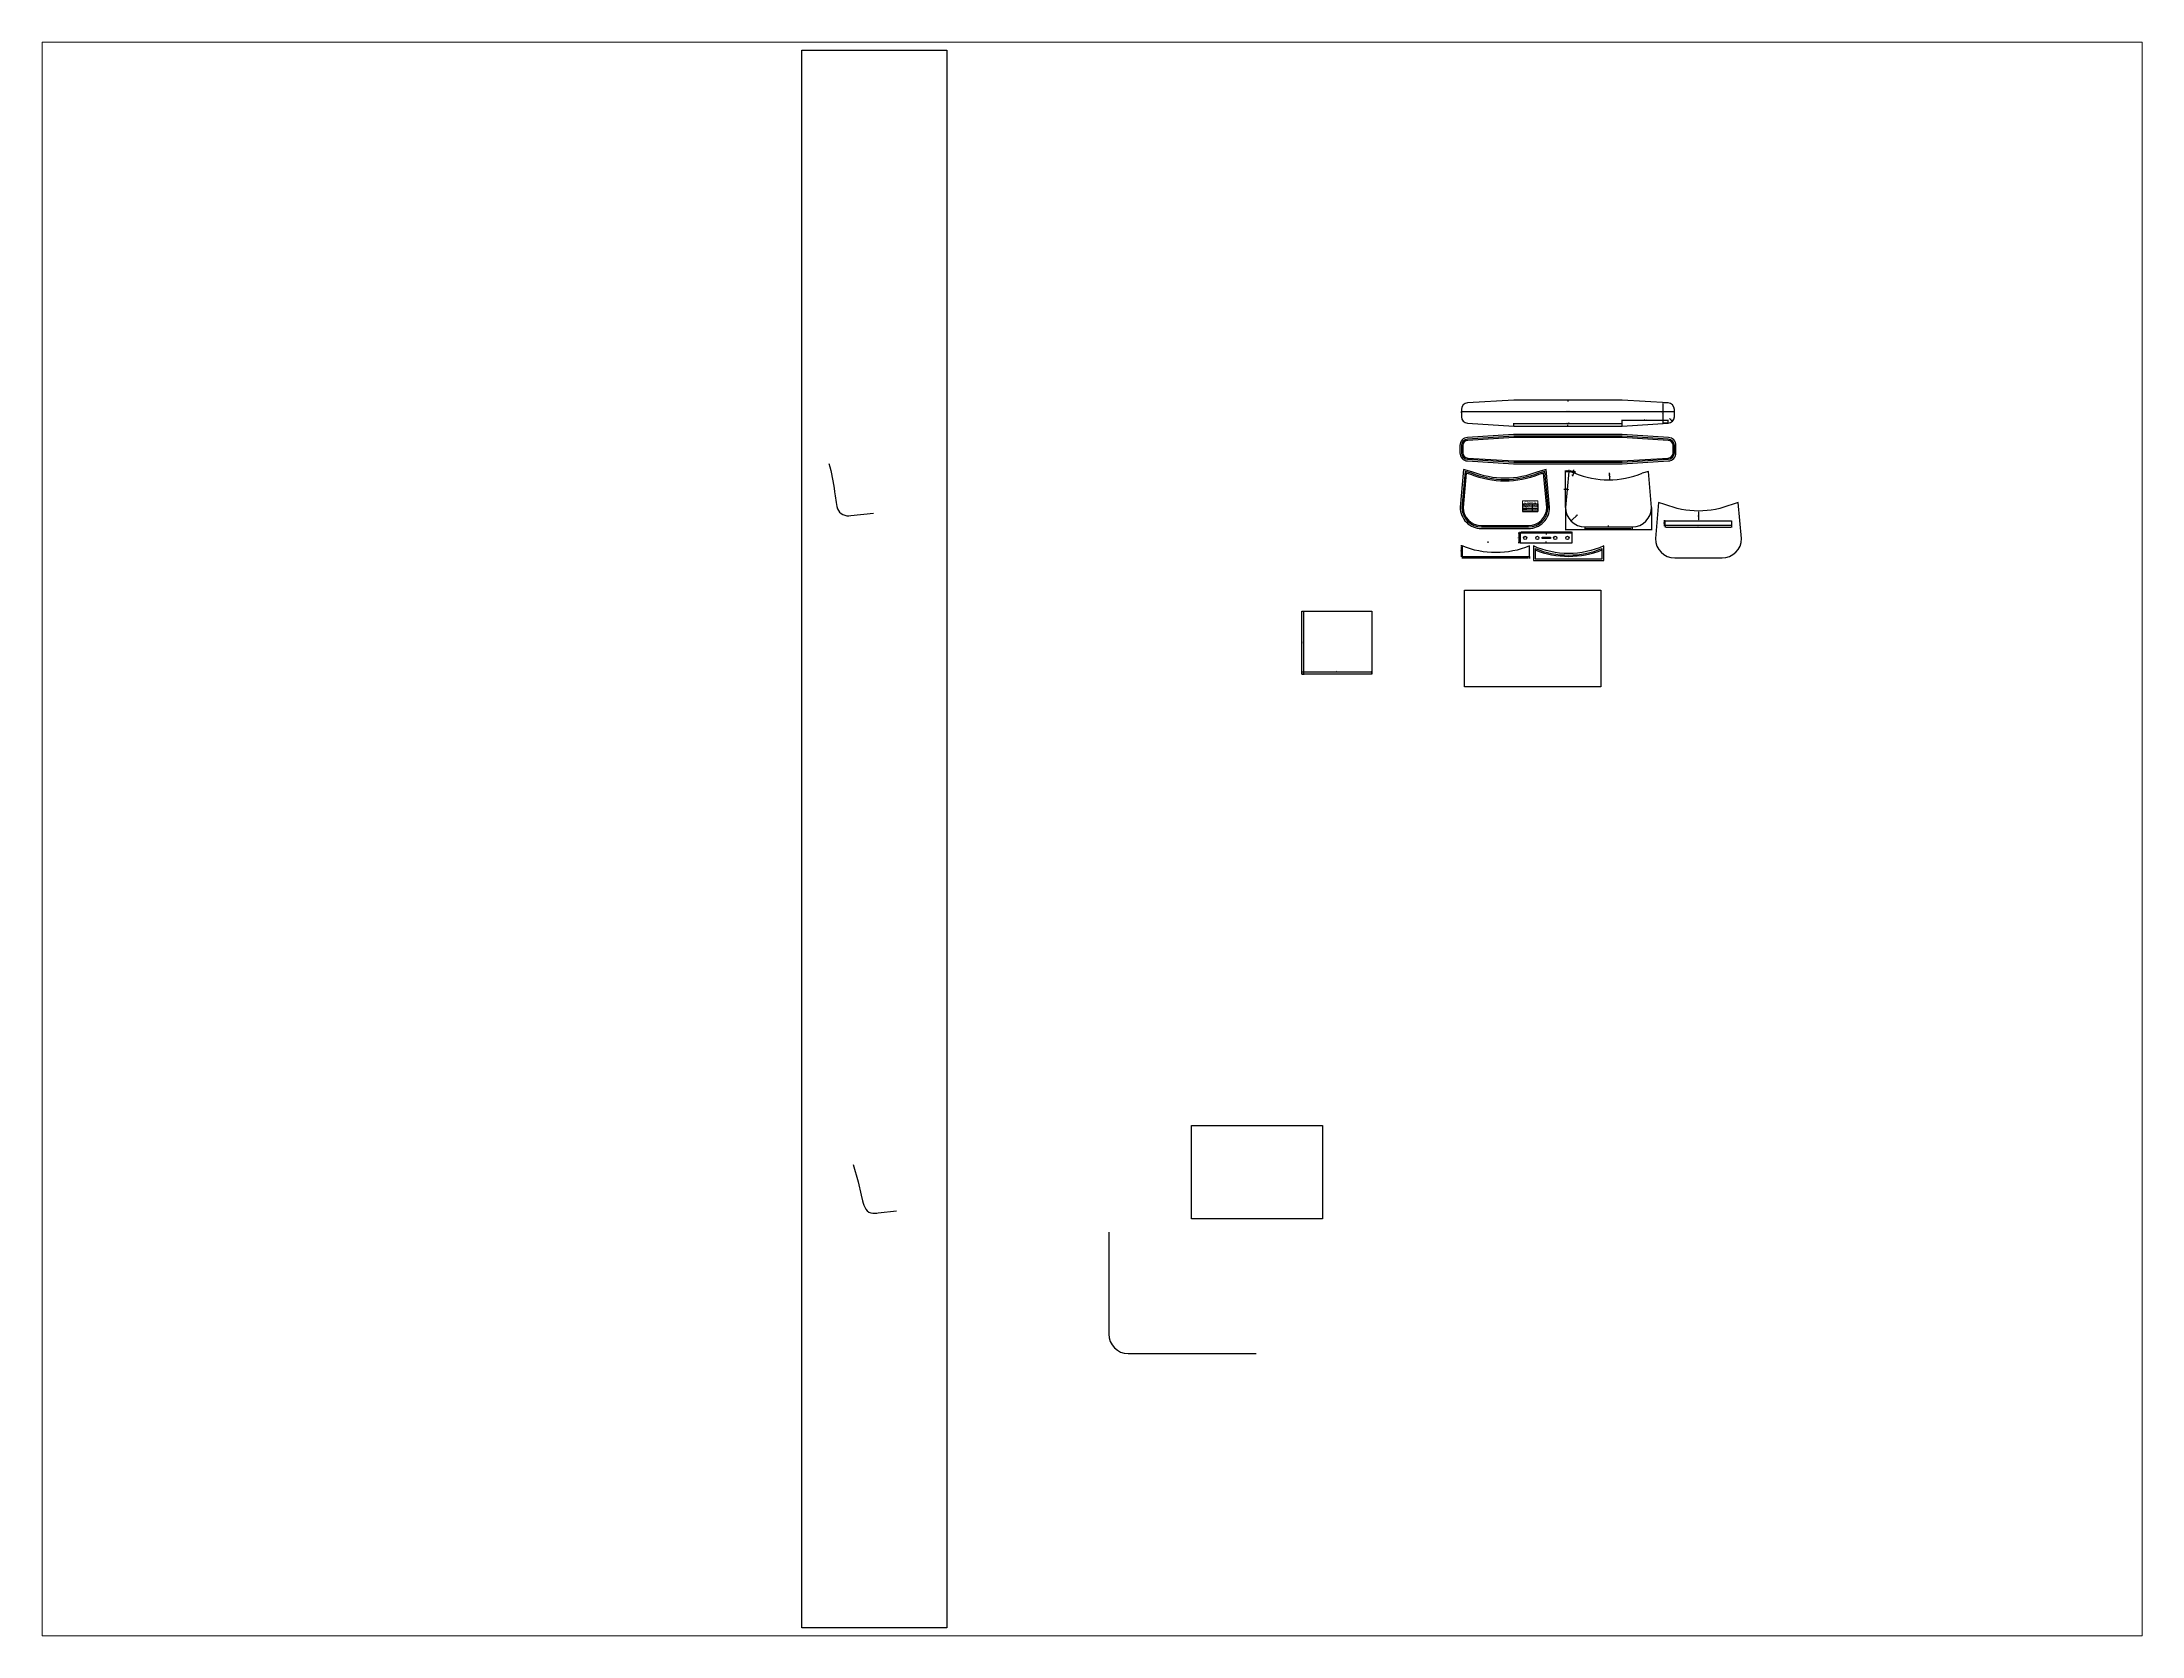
# Paper-space layout 'Лист2' of a CAD drawing. Header units: millimetres. Extents: x 26 to 231, y 20 to 176.
# The model-space entities are those that its viewports show. They can reach past a viewport. Long polylines and large blocks are cut down to what shows.
import ezdxf

# ---------------------------------------------------------------- set-up
doc = ezdxf.new("R2010")
doc.units = ezdxf.units.MM
doc.layers.add('Размеры', color=7, linetype='Continuous', true_color=0x8e443d)
doc.styles.get("Standard").update_dxf_attribs({"font": 'arial.ttf'})
doc.styles.add('спецификация', font='isocteur.ttf')
doc.dimstyles.new('ISO-25', dxfattribs={"dimtxt": 2.5, "dimasz": 2.5, "dimexe": 1.25, "dimexo": 0.625, "dimtad": 1, "dimtxsty": 'Standard', "dimcen": 2.5, "dimadec": 0, "dimazin": 0, "dimtfac": 1, "dimtmove": 0, "dimatfit": 3, "dimfxl": 1, "dimarcsym": 0})
picture_1 = doc.add_image_def('image1.jpg', size_in_pixel=(1000, 10864))

# ---------------------------------------------------------------- blocks, each defined once
blk = doc.blocks.new('*T2')
at = {"color": 254, "linetype": 'ByBlock', "lineweight": -2, "transparency": 16777216}
for p, q in [((0, -10), (47.1, -10)), ((0, -10), (0, -16)), ((29.6, -10), (29.6, -16)), ((47.1, -10), (47.1, -16))]:
    blk.add_line(p, q, dxfattribs=at)
at = {"color": 254, "linetype": 'ByBlock', "lineweight": -2, "true_color": 0xced3dc, "transparency": 16777216}
for p, q in [((0, -16), (47.1, -16)), ((0, -16), (0, -32.7)), ((0, -23.3), (47.1, -23.3)), ((0, -28), (47.1, -28)), ((0, -32.7), (47.1, -32.7)), ((29.6, -16), (29.6, -32.7)), ((47.1, -16), (47.1, -32.7))]:
    blk.add_line(p, q, dxfattribs=at)
at = {"layer": 'Defpoints', "color": 8, "linetype": 'ByBlock', "lineweight": 0, "transparency": 16777216}
for p, q in [((0, 0), (47.1, 0)), ((0, 0), (0, -10)), ((47.1, 0), (47.1, -10))]:
    blk.add_line(p, q, dxfattribs=at)
at = {"color": 145, "transparency": 16777216, "char_height": 2, "style": 'спецификация'}
for s, insert, width, attachment_point in [('Задняя стенка ', (14.8, -24.3), 27.552, 2), ('Усилитель', (14.8, -29), 27.552, 2), ('Передняя стенка', (14.8, -17), 27.552, 2), ('1.1', (46.1, -17), 15.54, 3), ('2.1', (46.1, -25.7), 15.54, 6), ('3.1', (46.1, -29), 15.54, 3)]:
    blk.add_mtext(s, dxfattribs=dict(at, insert=insert, width=width, attachment_point=attachment_point))
at = {"color": 151, "transparency": 16777216, "attachment_point": 5, "style": 'спецификация'}
for s, insert, char_height, width in [('Материал', (14.8, -13), 3, 27.552), ('Стенка', (23.5, -5), 6, 45.092), ('Номер', (38.3, -13), 3, 15.54)]:
    blk.add_mtext(s, dxfattribs=dict(at, insert=insert, char_height=char_height, width=width))
blk = doc.blocks.new('*D3')
at = {"layer": 'Defpoints', "color": 0, "transparency": 16777216}
for p in [(5058.1, 3248), (5323.1, 3248), (5323.1, 3179.6)]:
    blk.add_point(p, dxfattribs=at)
at = {"layer": 'Размеры', "color": 0, "lineweight": -2, "transparency": 16777216}
for p, q in [((5058.1, 3247.4), (5058.1, 3178.3)), ((5323.1, 3247.4), (5323.1, 3178.3)), ((5060.6, 3179.6), (5320.6, 3179.6))]:
    blk.add_line(p, q, dxfattribs=at)
at = {"layer": 'Размеры', "color": 0, "transparency": 16777216}
for points in [[(5060.6, 3180), (5060.6, 3179.2), (5058.1, 3179.6)], [(5320.6, 3180), (5320.6, 3179.2), (5323.1, 3179.6)]]:
    blk.add_solid(points, dxfattribs=at)
at = {"layer": 'Размеры', "color": 0, "transparency": 16777216, "insert": (5190.6, 3181.5), "char_height": 2.5, "attachment_point": 5}
blk.add_mtext('265', dxfattribs=at)
blk = doc.blocks.new('*D4')
at = {"layer": 'Defpoints', "color": 0, "transparency": 16777216}
for p in [(5118.1, 3188), (5263.1, 3188), (5263.1, 3183.5)]:
    blk.add_point(p, dxfattribs=at)
at = {"layer": 'Размеры', "color": 0, "lineweight": -2, "transparency": 16777216}
for p, q in [((5118.1, 3187.4), (5118.1, 3182.3)), ((5120.6, 3183.5), (5260.6, 3183.5)), ((5263.1, 3187.4), (5263.1, 3182.3))]:
    blk.add_line(p, q, dxfattribs=at)
at = {"layer": 'Размеры', "color": 0, "transparency": 16777216}
for points in [[(5120.6, 3183.9), (5120.6, 3183.1), (5118.1, 3183.5)], [(5260.6, 3183.9), (5260.6, 3183.1), (5263.1, 3183.5)]]:
    blk.add_solid(points, dxfattribs=at)
at = {"layer": 'Размеры', "color": 0, "transparency": 16777216, "insert": (5190.7, 3185.4), "char_height": 2.5, "attachment_point": 5}
blk.add_mtext('145', dxfattribs=at)
blk = doc.blocks.new('*D5')
at = {"layer": 'Defpoints', "color": 0, "transparency": 16777216}
for p in [(5118.1, 3248), (5075.2, 3206)]:
    blk.add_point(p, dxfattribs=at)
at = {"layer": 'Размеры', "color": 0, "lineweight": -2, "transparency": 16777216}
blk.add_line((5094.8, 3225.2), (5077, 3207.7), dxfattribs=at)
at = {"layer": 'Размеры', "color": 0, "transparency": 16777216}
blk.add_solid([(5076.7, 3208), (5077.3, 3207.4), (5075.2, 3206)], dxfattribs=at)
at = {"layer": 'Размеры', "color": 0, "transparency": 16777216, "insert": (5090.9, 3224), "char_height": 2.5, "attachment_point": 5, "rotation": 44.40809}
blk.add_mtext('R60', dxfattribs=at)
blk = doc.blocks.new('*D6')
at = {"layer": 'Defpoints', "color": 0, "transparency": 16777216}
for p in [(5058.1, 3358), (5068.1, 3358), (5061.4, 3303), (5058.1, 3248), (5058.1, 3248)]:
    blk.add_point(p, dxfattribs=at)
at = {"layer": 'Размеры', "color": 0, "lineweight": -2, "transparency": 16777216}
for start, end in [(92.59869, 95.19737), (84.80557, 90), (79.6082, 82.20689)]:
    blk.add_arc((5058.1, 3248), 55.1, start, end, dxfattribs=at)
at = {"layer": 'Размеры', "color": 0, "transparency": 16777216}
for points in [[(5055.6, 3303.5), (5055.6, 3302.6), (5058.1, 3303.1)], [(5065.5, 3302.2), (5065.6, 3303), (5063.1, 3302.9)]]:
    blk.add_solid(points, dxfattribs=at)
at = {"layer": 'Размеры', "color": 0, "transparency": 16777216, "insert": (5060.7, 3304.9), "char_height": 2.5, "attachment_point": 5, "rotation": 357.40279}
blk.add_mtext('5°', dxfattribs=at)
blk = doc.blocks.new('*D7')
at = {"layer": 'Defpoints', "color": 0, "transparency": 16777216}
for p in [(5058.1, 3358), (5068.1, 3360.1), (5068.1, 3358)]:
    blk.add_point(p, dxfattribs=at)
at = {"layer": 'Размеры', "color": 0, "lineweight": -2, "transparency": 16777216}
for p, q in [((5058.1, 3358.6), (5058.1, 3361.3)), ((5060.6, 3360.1), (5065.6, 3360.1)), ((5068.1, 3358.6), (5068.1, 3361.3))]:
    blk.add_line(p, q, dxfattribs=at)
at = {"layer": 'Размеры', "color": 0, "transparency": 16777216}
for points in [[(5060.6, 3360.5), (5060.6, 3359.6), (5058.1, 3360.1)], [(5065.6, 3360.5), (5065.6, 3359.6), (5068.1, 3360.1)]]:
    blk.add_solid(points, dxfattribs=at)
at = {"layer": 'Размеры', "color": 0, "transparency": 16777216, "insert": (5063.1, 3362), "char_height": 2.5, "attachment_point": 5}
blk.add_mtext('10', dxfattribs=at)
blk = doc.blocks.new('*D8')
at = {"layer": 'Defpoints', "color": 0, "transparency": 16777216}
for p in [(5068.1, 3358), (5087.4, 3352.8), (5088.5, 3357)]:
    blk.add_point(p, dxfattribs=at)
at = {"layer": 'Размеры', "color": 0, "lineweight": -2, "transparency": 16777216}
for p, q in [((5068.2, 3358.6), (5069.5, 3363.4)), ((5071.6, 3361.5), (5086.1, 3357.6)), ((5087.5, 3353.4), (5088.8, 3358.2))]:
    blk.add_line(p, q, dxfattribs=at)
at = {"layer": 'Размеры', "color": 0, "transparency": 16777216}
for points in [[(5071.7, 3361.9), (5071.5, 3361.1), (5069.2, 3362.2)], [(5086.2, 3358), (5086, 3357.2), (5088.5, 3357)]]:
    blk.add_solid(points, dxfattribs=at)
at = {"layer": 'Размеры', "color": 0, "transparency": 16777216, "insert": (5079.3, 3361.4), "char_height": 2.5, "attachment_point": 5, "rotation": 345}
blk.add_mtext('20', dxfattribs=at)
blk = doc.blocks.new('*D9')
at = {"layer": 'Defpoints', "color": 0, "transparency": 16777216}
for p in [(5068.1, 3358), (5068.1, 3358), (5087.4, 3358), (5084.1, 3356.6), (5087.4, 3352.8)]:
    blk.add_point(p, dxfattribs=at)
at = {"layer": 'Размеры', "color": 0, "lineweight": -2, "transparency": 16777216}
blk.add_line((5081.6, 3349.2), (5078.4, 3344.3), dxfattribs=at)
for start, end in [(9.00899, 17.92474), (345, 0.09324), (327.11395, 345), (327.1685, 336.08425)]:
    blk.add_arc((5068.1, 3358), 16.1, start, end, dxfattribs=at)
at = {"layer": 'Размеры', "color": 0, "transparency": 16777216}
for points in [[(5084.4, 3360.5), (5083.5, 3360.5), (5084.1, 3358)], [(5082.4, 3351.6), (5083.2, 3351.3), (5083.6, 3353.8)]]:
    blk.add_solid(points, dxfattribs=at)
at = {"layer": 'Размеры', "color": 0, "transparency": 16777216, "insert": (5078.4, 3347.8), "char_height": 2.5, "attachment_point": 5, "rotation": 57.11395}
blk.add_mtext('15°', dxfattribs=at)
blk = doc.blocks.new('*D11')
at = {"layer": 'Defpoints', "color": 0, "transparency": 16777216}
for p in [(4919.2, 3168.9), (4914.3, 3138.9), (4919.2, 3138.9)]:
    blk.add_point(p, dxfattribs=at)
at = {"layer": 'Размеры', "color": 0, "lineweight": -2, "transparency": 16777216}
for p, q in [((4918.6, 3168.9), (4913.1, 3168.9)), ((4914.3, 3166.4), (4914.3, 3141.4)), ((4918.6, 3138.9), (4913.1, 3138.9))]:
    blk.add_line(p, q, dxfattribs=at)
at = {"layer": 'Размеры', "color": 0, "transparency": 16777216}
for points in [[(4913.9, 3166.4), (4914.7, 3166.4), (4914.3, 3168.9)], [(4913.9, 3141.4), (4914.7, 3141.4), (4914.3, 3138.9)]]:
    blk.add_solid(points, dxfattribs=at)
at = {"layer": 'Размеры', "color": 0, "transparency": 16777216, "insert": (4912.4, 3153.9), "char_height": 2.5, "attachment_point": 5, "rotation": 90}
blk.add_mtext('30', dxfattribs=at)
blk = doc.blocks.new('*D10')
at = {"layer": 'Defpoints', "color": 0, "transparency": 16777216}
for p in [(4919.2, 3171.5), (4919.2, 3169.1), (5079.2, 3169.1)]:
    blk.add_point(p, dxfattribs=at)
at = {"layer": 'Размеры', "color": 0, "lineweight": -2, "transparency": 16777216}
for p, q in [((4919.2, 3169.7), (4919.2, 3172.8)), ((5076.7, 3171.5), (4921.7, 3171.5)), ((5079.2, 3169.7), (5079.2, 3172.8))]:
    blk.add_line(p, q, dxfattribs=at)
at = {"layer": 'Размеры', "color": 0, "transparency": 16777216}
for points in [[(4921.7, 3171.9), (4921.7, 3171.1), (4919.2, 3171.5)], [(5076.7, 3171.9), (5076.7, 3171.1), (5079.2, 3171.5)]]:
    blk.add_solid(points, dxfattribs=at)
at = {"layer": 'Размеры', "color": 0, "transparency": 16777216, "insert": (4999.6, 3173.4), "char_height": 2.5, "attachment_point": 5}
blk.add_mtext('160', dxfattribs=at)
blk = doc.blocks.new('*D12')
at = {"layer": 'Defpoints', "color": 0, "transparency": 16777216}
for p in [(4740.8, 3097.2), (4947.2, 3097.2), (4947.2, 3092.4)]:
    blk.add_point(p, dxfattribs=at)
at = {"layer": 'Размеры', "color": 0, "lineweight": -2, "transparency": 16777216}
for p, q in [((4740.8, 3096.6), (4740.8, 3091.1)), ((4743.3, 3092.4), (4944.7, 3092.4)), ((4947.2, 3096.6), (4947.2, 3091.1))]:
    blk.add_line(p, q, dxfattribs=at)
at = {"layer": 'Размеры', "color": 0, "transparency": 16777216}
for points in [[(4743.3, 3092.8), (4743.3, 3091.9), (4740.8, 3092.4)], [(4944.7, 3092.8), (4944.7, 3091.9), (4947.2, 3092.4)]]:
    blk.add_solid(points, dxfattribs=at)
at = {"layer": 'Размеры', "color": 0, "transparency": 16777216, "insert": (4844, 3094.5), "char_height": 2.5, "attachment_point": 5}
blk.add_mtext('206,36', dxfattribs=at)
blk = doc.blocks.new('*D13')
at = {"layer": 'Defpoints', "color": 0, "transparency": 16777216}
for p in [(4740.8, 3129.4), (4737.3, 3097.2), (4740.8, 3097.2)]:
    blk.add_point(p, dxfattribs=at)
at = {"layer": 'Размеры', "color": 0, "lineweight": -2, "transparency": 16777216}
for p, q in [((4740.2, 3129.4), (4736, 3129.4)), ((4737.3, 3126.9), (4737.3, 3099.7)), ((4740.2, 3097.2), (4736, 3097.2))]:
    blk.add_line(p, q, dxfattribs=at)
at = {"layer": 'Размеры', "color": 0, "transparency": 16777216}
for points in [[(4736.8, 3126.9), (4737.7, 3126.9), (4737.3, 3129.4)], [(4736.8, 3099.7), (4737.7, 3099.7), (4737.3, 3097.2)]]:
    blk.add_solid(points, dxfattribs=at)
at = {"layer": 'Размеры', "color": 0, "transparency": 16777216, "insert": (4735.1, 3113.3), "char_height": 2.5, "attachment_point": 5, "rotation": 90}
blk.add_mtext('32,2', dxfattribs=at)
blk = doc.blocks.new('*D14')
at = {"layer": 'Defpoints', "color": 0, "transparency": 16777216}
for p in [(5361.6, 3191.7), (5365.1, 3206.7), (5365.1, 3191.7)]:
    blk.add_point(p, dxfattribs=at)
at = {"layer": 'Размеры', "color": 0, "lineweight": -2, "transparency": 16777216}
for p, q in [((5364.5, 3206.7), (5360.4, 3206.7)), ((5364.5, 3191.7), (5360.4, 3191.7)), ((5361.6, 3204.2), (5361.6, 3194.2))]:
    blk.add_line(p, q, dxfattribs=at)
at = {"layer": 'Размеры', "color": 0, "transparency": 16777216}
for points in [[(5361.2, 3204.2), (5362.1, 3204.2), (5361.6, 3206.7)], [(5361.2, 3194.2), (5362.1, 3194.2), (5361.6, 3191.7)]]:
    blk.add_solid(points, dxfattribs=at)
at = {"layer": 'Размеры', "color": 0, "transparency": 16777216, "insert": (5359.7, 3199.2), "char_height": 2.5, "attachment_point": 5, "rotation": 90}
blk.add_mtext('15', dxfattribs=at)
blk = doc.blocks.new('*D15')
at = {"layer": 'Defpoints', "color": 0, "transparency": 16777216}
for p in [(5365.1, 3191.7), (5569.1, 3191.7), (5569.1, 3187.1)]:
    blk.add_point(p, dxfattribs=at)
at = {"layer": 'Размеры', "color": 0, "lineweight": -2, "transparency": 16777216}
for p, q in [((5365.1, 3191.1), (5365.1, 3185.8)), ((5367.6, 3187.1), (5566.6, 3187.1)), ((5569.1, 3191.1), (5569.1, 3185.8))]:
    blk.add_line(p, q, dxfattribs=at)
at = {"layer": 'Размеры', "color": 0, "transparency": 16777216}
for points in [[(5367.6, 3187.5), (5367.6, 3186.7), (5365.1, 3187.1)], [(5566.6, 3187.5), (5566.6, 3186.7), (5569.1, 3187.1)]]:
    blk.add_solid(points, dxfattribs=at)
at = {"layer": 'Размеры', "color": 0, "transparency": 16777216, "insert": (5467.1, 3189), "char_height": 2.5, "attachment_point": 5}
blk.add_mtext('204', dxfattribs=at)
blk = doc.blocks.new('*D16')
at = {"layer": 'Defpoints', "color": 0, "transparency": 16777216}
for p in [(5467.1, 3236.7), (5467.1, 3206.7), (5467.1, 3206.7)]:
    blk.add_point(p, dxfattribs=at)
at = {"layer": 'Размеры', "color": 0, "lineweight": -2, "transparency": 16777216}
for p, q in [((5467.1, 3234.2), (5467.1, 3209.2)), ((5467.7, 3236.7), (5468.3, 3236.7)), ((5467.7, 3206.7), (5468.3, 3206.7))]:
    blk.add_line(p, q, dxfattribs=at)
at = {"layer": 'Размеры', "color": 0, "transparency": 16777216}
for points in [[(5466.7, 3234.2), (5467.5, 3234.2), (5467.1, 3236.7)], [(5466.7, 3209.2), (5467.5, 3209.2), (5467.1, 3206.7)]]:
    blk.add_solid(points, dxfattribs=at)
at = {"layer": 'Размеры', "color": 0, "transparency": 16777216, "insert": (5465.2, 3221.7), "char_height": 2.5, "attachment_point": 5, "rotation": 90}
blk.add_mtext('30', dxfattribs=at)
blk = doc.blocks.new('*D17')
at = {"layer": 'Defpoints', "color": 0, "transparency": 16777216}
for p in [(4247.1, 2928.8), (4253.5, 2928.8), (4247.1, 2735.8)]:
    blk.add_point(p, dxfattribs=at)
at = {"layer": 'Размеры', "color": 0, "lineweight": -2, "transparency": 16777216}
for p, q in [((4247.8, 2928.8), (4254.7, 2928.8)), ((4253.5, 2738.3), (4253.5, 2926.3)), ((4247.8, 2735.8), (4254.7, 2735.8))]:
    blk.add_line(p, q, dxfattribs=at)
at = {"layer": 'Размеры', "color": 0, "transparency": 16777216}
for points in [[(4253, 2926.3), (4253.9, 2926.3), (4253.5, 2928.8)], [(4253, 2738.3), (4253.9, 2738.3), (4253.5, 2735.8)]]:
    blk.add_solid(points, dxfattribs=at)
at = {"layer": 'Размеры', "color": 0, "transparency": 16777216, "insert": (4251.6, 2832.3), "char_height": 2.5, "attachment_point": 5, "rotation": 90}
blk.add_mtext('193', dxfattribs=at)
blk = doc.blocks.new('*D18')
at = {"layer": 'Defpoints', "color": 0, "transparency": 16777216}
for p in [(4247.1, 2735.8), (4463.1, 2742.9), (4463.1, 2735.8)]:
    blk.add_point(p, dxfattribs=at)
at = {"layer": 'Размеры', "color": 0, "lineweight": -2, "transparency": 16777216}
for p, q in [((4247.1, 2736.4), (4247.1, 2744.1)), ((4249.6, 2742.9), (4460.6, 2742.9)), ((4463.1, 2736.4), (4463.1, 2744.1))]:
    blk.add_line(p, q, dxfattribs=at)
at = {"layer": 'Размеры', "color": 0, "transparency": 16777216}
for points in [[(4249.6, 2743.3), (4249.6, 2742.5), (4247.1, 2742.9)], [(4460.6, 2743.3), (4460.6, 2742.5), (4463.1, 2742.9)]]:
    blk.add_solid(points, dxfattribs=at)
at = {"layer": 'Размеры', "color": 0, "transparency": 16777216, "insert": (4355.1, 2744.8), "char_height": 2.5, "attachment_point": 5}
blk.add_mtext('216', dxfattribs=at)
blk = doc.blocks.new('*D19')
at = {"layer": 'Defpoints', "color": 0, "transparency": 16777216}
for p in [(4898.9, 3497.8), (5232.4, 3505.5), (5232.4, 3497.8)]:
    blk.add_point(p, dxfattribs=at)
at = {"layer": 'Размеры', "color": 0, "lineweight": -2, "transparency": 16777216}
for p, q in [((4898.9, 3498.4), (4898.9, 3506.7)), ((4901.4, 3505.5), (5229.9, 3505.5)), ((5232.4, 3498.4), (5232.4, 3506.7))]:
    blk.add_line(p, q, dxfattribs=at)
at = {"layer": 'Размеры', "color": 0, "transparency": 16777216}
for points in [[(4901.4, 3505.9), (4901.4, 3505.1), (4898.9, 3505.5)], [(5229.9, 3505.9), (5229.9, 3505.1), (5232.4, 3505.5)]]:
    blk.add_solid(points, dxfattribs=at)
at = {"layer": 'Размеры', "color": 0, "transparency": 16777216, "insert": (5065.7, 3507.6), "char_height": 2.5, "attachment_point": 5}
blk.add_mtext('333,5', dxfattribs=at)
blk = doc.blocks.new('*D20')
at = {"layer": 'Defpoints', "color": 0, "transparency": 16777216}
for p in [(5232.4, 3497.8), (5374.1, 3515.7), (5374.1, 3506.6)]:
    blk.add_point(p, dxfattribs=at)
at = {"layer": 'Размеры', "color": 0, "lineweight": -2, "transparency": 16777216}
for p, q in [((5232.4, 3498.4), (5232.4, 3517)), ((5234.9, 3515.7), (5371.6, 3515.7)), ((5374.1, 3507.2), (5374.1, 3517))]:
    blk.add_line(p, q, dxfattribs=at)
at = {"layer": 'Размеры', "color": 0, "transparency": 16777216}
for points in [[(5234.9, 3516.1), (5234.9, 3515.3), (5232.4, 3515.7)], [(5371.6, 3516.1), (5371.6, 3515.3), (5374.1, 3515.7)]]:
    blk.add_solid(points, dxfattribs=at)
at = {"layer": 'Размеры', "color": 0, "transparency": 16777216, "insert": (5303.3, 3517.9), "char_height": 2.5, "attachment_point": 5}
blk.add_mtext('141,7', dxfattribs=at)
blk = doc.blocks.new('*D21')
at = {"layer": 'Defpoints', "color": 0, "transparency": 16777216}
for p in [(5372.9, 3526.6), (5386.3, 3511.8)]:
    blk.add_point(p, dxfattribs=at)
at = {"layer": 'Размеры', "color": 0, "lineweight": -2, "transparency": 16777216}
blk.add_line((5378.1, 3520.8), (5384.7, 3513.6), dxfattribs=at)
blk.add_arc((5372.9, 3526.6), 20, 308.68698, 1.77576, dxfattribs=at)
at = {"layer": 'Размеры', "color": 0, "transparency": 16777216}
blk.add_solid([(5385, 3513.9), (5384.3, 3513.3), (5386.3, 3511.8)], dxfattribs=at)
at = {"layer": 'Размеры', "color": 0, "transparency": 16777216, "insert": (5382, 3519.4), "char_height": 2.5, "attachment_point": 5, "rotation": 312.26797}
blk.add_mtext('R20', dxfattribs=at)
blk = doc.blocks.new('*D22')
at = {"layer": 'Defpoints', "color": 0, "transparency": 16777216}
for p in [(5374.1, 3568.9), (5357.5, 3506.6), (5374.1, 3506.6)]:
    blk.add_point(p, dxfattribs=at)
at = {"layer": 'Размеры', "color": 0, "lineweight": -2, "transparency": 16777216}
for p, q in [((5373.5, 3568.9), (5356.3, 3568.9)), ((5357.5, 3566.4), (5357.5, 3509.1)), ((5373.5, 3506.6), (5356.3, 3506.6))]:
    blk.add_line(p, q, dxfattribs=at)
at = {"layer": 'Размеры', "color": 0, "transparency": 16777216}
for points in [[(5357.1, 3566.4), (5357.9, 3566.4), (5357.5, 3568.9)], [(5357.1, 3509.1), (5357.9, 3509.1), (5357.5, 3506.6)]]:
    blk.add_solid(points, dxfattribs=at)
at = {"layer": 'Размеры', "color": 0, "transparency": 16777216, "insert": (5355.4, 3537.8), "char_height": 2.5, "attachment_point": 5, "rotation": 90}
blk.add_mtext('62,34', dxfattribs=at)
blk = doc.blocks.new('*D23')
at = {"layer": 'Defpoints', "color": 0, "transparency": 16777216}
for p in [(4738.5, 3541.2), (4738.5, 3537.8), (5392.9, 3537.8)]:
    blk.add_point(p, dxfattribs=at)
at = {"layer": 'Размеры', "color": 0, "lineweight": -2, "transparency": 16777216}
for p, q in [((4738.5, 3538.4), (4738.5, 3542.5)), ((5390.4, 3541.2), (4741, 3541.2)), ((5392.9, 3538.4), (5392.9, 3542.5))]:
    blk.add_line(p, q, dxfattribs=at)
at = {"layer": 'Размеры', "color": 0, "transparency": 16777216}
for points in [[(4741, 3541.6), (4741, 3540.8), (4738.5, 3541.2)], [(5390.4, 3541.6), (5390.4, 3540.8), (5392.9, 3541.2)]]:
    blk.add_solid(points, dxfattribs=at)
at = {"layer": 'Размеры', "color": 0, "transparency": 16777216, "insert": (5065.7, 3543.4), "char_height": 2.5, "attachment_point": 5}
blk.add_mtext('654,4', dxfattribs=at)
blk = doc.blocks.new('*D24')
at = {"layer": 'Defpoints', "color": 0, "transparency": 16777216}
for p in [(5190.6, 3601.9), (5193.1, 3332.3)]:
    blk.add_point(p, dxfattribs=at)
at = {"layer": 'Размеры', "color": 0, "lineweight": -2, "transparency": 16777216}
blk.add_line((5192.9, 3354.4), (5193.1, 3334.8), dxfattribs=at)
at = {"layer": 'Размеры', "color": 0, "transparency": 16777216}
blk.add_solid([(5193.5, 3334.8), (5192.7, 3334.8), (5193.1, 3332.3)], dxfattribs=at)
at = {"layer": 'Размеры', "color": 0, "transparency": 16777216, "insert": (5195.1, 3347.5), "char_height": 2.5, "attachment_point": 5, "rotation": 270.54229}
blk.add_mtext('R269,63', dxfattribs=at)

msp = doc.modelspace()

# ---------------------------------------------------------------- linework, layer by layer
at = {"color": 183, "true_color": 0x8650ca}
for p, q in [((5065.686, 3577.767), (5065.686, 3573.767)), ((5065.686, 3497.767), (5065.686, 3501.767)), ((5065.686, 3466.779), (5065.686, 3462.779)), ((5065.686, 3386.779), (5065.686, 3390.779)), ((4871.997, 3187.978), (4871.9, 3191.977)), ((4999.176, 3169.066), (4999.176, 3165.066)), ((5190.567, 3187.978), (5190.589, 3191.978)), ((4820.818, 3138.941), (4820.818, 3142.941)), ((4999.176, 3138.941), (4999.176, 3142.941))]:
    msp.add_line(p, q, dxfattribs=at)
at = {"color": 43, "true_color": 0xebb062}
for p, q in [((5068.067, 3357.978), (5058.067, 3247.978)), ((5087.386, 3352.802), (5068.067, 3357.978)), ((5313.067, 3357.978), (5293.749, 3352.802)), ((5323.067, 3247.978), (5313.067, 3357.978)), ((4964.598, 3121.782), (4964.598, 3089.585)), ((5170.961, 3089.585), (5170.961, 3121.782)), ((4964.598, 3089.585), (5170.961, 3089.585))]:
    msp.add_line(p, q, dxfattribs=at)
at = {"color": 17, "true_color": 0x8e443d}
for p, q in [((4747.233, 2993.705), (5167.233, 2993.705)), ((4747.233, 2696.705), (4747.233, 2993.705)), ((5167.233, 2993.705), (5167.233, 2696.705)), ((5167.233, 2696.705), (4747.233, 2696.705))]:
    msp.add_line(p, q, dxfattribs=at)
for p, q in [((3653.775, 1020.47), (3653.775, 707.056)), ((3713.775, 647.056), (4107.26, 647.056))]:
    msp.add_line(p, q)
at = {"color": 43}
for points in [[(4898.938, 3577.767), (4757.241, 3568.936, 0.39609836), (4738.485, 3548.974), (4738.485, 3526.559, 0.39609836), (4757.241, 3506.598), (4898.938, 3497.767), (5232.434, 3497.767), (5374.131, 3506.598, 0.39609836), (5392.887, 3526.559), (5392.887, 3548.974, 0.39609836), (5374.131, 3568.936), (5232.434, 3577.767)], [(5344.597, 3262.429), (5334.597, 3152.429, 0.41421356), (5394.597, 3092.429), (5539.597, 3092.429, 0.41421356), (5599.597, 3152.429), (5589.597, 3262.429), (5570.278, 3257.252, -0.19891237), (5363.915, 3257.252)], [(4740.818, 3129.381), (4740.818, 3097.184), (4947.181, 3097.184), (4947.181, 3129.381, -0.19891237)]]:
    msp.add_lwpolyline(points, format="xyb", close=True, dxfattribs=at)
at = {"color": 8, "true_color": 0x826a72}
for points in [[(5232.589, 3381.779), (5374.443, 3390.62, 0.39609836), (5397.887, 3415.571), (5397.887, 3437.987, 0.39609836), (5374.443, 3462.938), (5232.589, 3471.779), (4898.783, 3471.779), (4756.93, 3462.938, 0.39609836), (4733.485, 3437.987), (4733.485, 3415.571, 0.39609836), (4756.93, 3390.62), (4898.783, 3381.779)], [(4770.428, 3357.546), (4745.056, 3364.345), (4734.498, 3248.21, 0.41525635), (4799.497, 3182.978), (4944.497, 3182.978, 0.41525635), (5009.497, 3248.21), (4998.939, 3364.345), (4973.567, 3357.546, -0.19955315)], [(4959.598, 3129.381), (4959.598, 3084.585), (5175.961, 3084.585), (5175.961, 3129.381, -0.21374273)]]:
    msp.add_lwpolyline(points, format="xyb", close=True, dxfattribs=at)
at = {"color": 43, "true_color": 0xebb062}
for points in [[(5232.434, 3386.779), (5374.131, 3395.61, 0.39609836), (5392.887, 3415.571), (5392.887, 3437.987, 0.39609836), (5374.131, 3457.948), (5232.434, 3466.779), (4898.938, 3466.779), (4757.241, 3457.948, 0.39609836), (4738.485, 3437.987), (4738.485, 3415.571, 0.39609836), (4757.241, 3395.61), (4898.938, 3386.779)], [(4768.816, 3352.802), (4749.497, 3357.978), (4739.497, 3247.978, 0.41421356), (4799.497, 3187.978), (4944.497, 3187.978, 0.41421356), (5004.497, 3247.978), (4994.497, 3357.978), (4975.179, 3352.802, -0.19891237)]]:
    msp.add_lwpolyline(points, format="xyb", close=True, dxfattribs=at)
at = {"color": 253, "true_color": 0x8cbeb2}
for points in [[(5232.309, 3390.779), (5373.883, 3399.602, 0.39609836), (5388.887, 3415.571), (5388.887, 3437.987, 0.39609836), (5373.883, 3453.956), (5232.309, 3462.779), (4899.063, 3462.779), (4757.489, 3453.956, 0.39609836), (4742.485, 3437.987), (4742.485, 3415.571, 0.39609836), (4757.489, 3399.602), (4899.063, 3390.779)], [(4767.528, 3349.006), (4753.051, 3352.885), (4743.498, 3247.8, 0.41328121), (4799.497, 3191.978), (4944.497, 3191.978, 0.41328121), (5000.497, 3247.8), (4990.944, 3352.885), (4976.466, 3349.006, -0.19841256)]]:
    msp.add_lwpolyline(points, format="xyb", close=True, dxfattribs=at)
for points in [[(2793.345, 3382.963, -0.03618841), (2810.882, 3296.209, 0.02884122), (2819.502, 3243.623, 0.17114355), (2835.834, 3225.796, 0.13730477), (2860.819, 3222.528), (2930.076, 3229.659)], [(2867.878, 1228.599), (2883.686, 1175.27), (2892.685, 1133.757), (2896.348, 1116.503, 0.05218054), (2906.452, 1090.584, 0.24069748), (2928.871, 1078.684, 0.01521141), (2944.907, 1079.208), (3001.615, 1086.237)]]:
    msp.add_lwpolyline(points, format="xyb")
at = {"color": 43, "true_color": 0xebb062}
msp.add_lwpolyline([(5058.067, 3247.978, 0.41421356), (5118.067, 3187.978), (5263.067, 3187.978, 0.41421356), (5323.067, 3247.978)], format="xyb", dxfattribs=at)
at = {"color": 43}
for points in [[(5079.176, 3169.066), (4919.176, 3169.066), (4919.176, 3138.941), (5079.176, 3138.941), (5079.176, 3169.066)], [(4247.131, 2928.784), (4463.131, 2928.784), (4463.131, 2735.784), (4247.131, 2735.784), (4247.131, 2928.784)]]:
    msp.add_lwpolyline(points, dxfattribs=at)
msp.add_lwpolyline([(5365.097, 3206.728), (5569.097, 3206.728), (5569.097, 3191.728), (5365.097, 3191.728)], close=True, dxfattribs=at)
at = {"color": 183, "true_color": 0x8650ca}
msp.add_lwpolyline([(4986.676, 3156.066), (4999.176, 3156.066), (5011.676, 3156.066), (5011.676, 3152.066), (4986.676, 3152.066)], close=True, dxfattribs=at)
msp.add_lwpolyline([(3908.269, 1347.77), (4310.843, 1347.77), (4310.843, 1060.961), (3908.269, 1060.961)], close=True)
for centre in [(4934.176, 3154.003), (4971.676, 3154.003), (5026.676, 3154.003), (5064.176, 3154.003)]:
    msp.add_circle(centre, 5, dxfattribs=at)
at = {"color": 43}
msp.add_arc((5190.567, 3601.904), 269.626, 247.5, 292.5, dxfattribs=at)
at = {"color": 43, "true_color": 0xebb062}
msp.add_arc((5067.78, 3370.884), 269.626, 247.5, 292.5, dxfattribs=at)
at = {"color": 253, "true_color": 0x8cbeb2}
msp.add_arc((5067.78, 3370.884), 273.626, 247.846504, 292.153496, dxfattribs=at)
msp.add_arc((3713.775, 707.056), 60, 180, 270)
at = {"layer": 'Размеры', "color": 17}
msp.add_line((5068.067, 3357.978), (5087.386, 3358.01), dxfattribs=at)
msp.add_lwpolyline([(5058.067, 3247.978), (5058.067, 3357.978), (5068.067, 3357.978)], dxfattribs=at)

# ---------------------------------------------------------------- block references
msp.add_blockref('*T2', (4925.852, 3268.405))

# ---------------------------------------------------------------- dimensions: what is measured, and where the dimension line sits
dim = msp.add_radius_dim(center=(5190.567, 3601.904), mpoint=(5193.119, 3332.29), dimstyle='ISO-25', dxfattribs=at)
dim.commit()
dim.dimension.update_dxf_attribs({"geometry": '*D24', "text_midpoint": (5192.976, 3347.436), "dimtype": 164})
at = {"layer": 'Размеры', "color": 17, "true_color": 0x8e443d}
dim = msp.add_linear_dim(base=(5357.507, 3506.598), p1=(5374.131, 3568.936), p2=(5374.131, 3506.598), angle=270, dimstyle='ISO-25', dxfattribs=at)
dim.commit()
dim.dimension.update_dxf_attribs({"geometry": '*D22', "text_midpoint": (5355.379, 3537.767)})
at = {"layer": 'Размеры', "color": 17}
for base, p1, p2, picture, middle in [((4738.485, 3541.232), (5392.887, 3537.767), (4738.485, 3537.767), '*D23', (5065.686, 3543.359)), ((5569.097, 3187.099), (5365.097, 3191.728), (5569.097, 3191.728), '*D15', (5467.097, 3189)), ((4947.181, 3092.352), (4740.818, 3097.184), (4947.181, 3097.184), '*D12', (4843.999, 3094.48)), ((4463.131, 2742.899), (4247.131, 2735.784), (4463.131, 2735.784), '*D18', (4355.131, 2744.8))]:
    dim = msp.add_linear_dim(base=base, p1=p1, p2=p2, dimstyle='ISO-25', dxfattribs=at)
    dim.commit()
    dim.dimension.update_dxf_attribs({"geometry": picture, "text_midpoint": middle})
at = {"layer": 'Размеры', "color": 17, "true_color": 0x8e443d}
for base, p1, p2, picture, middle in [((5232.434, 3505.469), (4898.938, 3497.767), (5232.434, 3497.767), '*D19', (5065.686, 3507.597)), ((5374.131, 3515.732), (5232.434, 3497.767), (5374.131, 3506.598), '*D20', (5303.283, 3517.859)), ((5068.067, 3360.059), (5058.067, 3357.978), (5068.067, 3357.978), '*D7', (5063.067, 3361.96))]:
    dim = msp.add_linear_dim(base=base, p1=p1, p2=p2, dimstyle='ISO-25', dxfattribs=at)
    dim.commit()
    dim.dimension.update_dxf_attribs({"geometry": picture, "text_midpoint": middle})
for center, mpoint, picture, middle in [((5372.887, 3526.559), (5386.339, 3511.759), '*D21', (5380.55, 3518.129)), ((5118.067, 3247.978), (5075.205, 3205.992), '*D5', (5092.228, 3222.667))]:
    dim = msp.add_radius_dim(center=center, mpoint=mpoint, dimstyle='ISO-25', dxfattribs=at)
    dim.commit()
    dim.dimension.update_dxf_attribs({"geometry": picture, "text_midpoint": middle, "dimtype": 164})
at = {"layer": 'Размеры', "color": 17}
for base, line1, line2, picture, middle in [((5061.397, 3303.002), ((5068.067, 3357.978), (5058.067, 3247.978)), ((5058.067, 3247.978), (5058.067, 3357.978)), '*D6', (5060.651, 3304.941)), ((5084.09, 3356.594), ((5087.386, 3352.802), (5068.067, 3357.978)), ((5068.067, 3357.978), (5087.386, 3358.01)), '*D9', (5078.369, 3347.793))]:
    dim = msp.add_angular_dim_2l(base=base, line1=line1, line2=line2, dimstyle='ISO-25', dxfattribs=at)
    dim.commit()
    dim.dimension.update_dxf_attribs({"geometry": picture, "text_midpoint": middle})
dim = msp.add_aligned_dim(p1=(5068.067, 3357.978), p2=(5087.386, 3352.802), distance=4.343, dimstyle='ISO-25', dxfattribs=at)
dim.commit()
dim.dimension.update_dxf_attribs({"geometry": '*D8', "text_midpoint": (5079.343, 3361.422)})
at = {"layer": 'Размеры', "color": 17, "true_color": 0x8e443d}
for base, p1, p2, picture, middle in [((5323.067, 3179.577), (5058.067, 3247.978), (5323.067, 3247.978), '*D3', (5190.615, 3179.577)), ((5263.067, 3183.503), (5118.067, 3187.978), (5263.067, 3187.978), '*D4', (5190.712, 3183.503))]:
    dim = msp.add_linear_dim(base=base, p1=p1, p2=p2, dimstyle='ISO-25', dxfattribs=at)
    dim.commit()
    dim.dimension.update_dxf_attribs({"geometry": picture, "text_midpoint": middle, "dimtype": 160})
at = {"layer": 'Размеры', "color": 17}
for base, p1, p2, picture, middle in [((5467.097, 3206.728), (5467.097, 3236.728), (5467.097, 3206.728), '*D16', (5465.194, 3221.728)), ((5361.645, 3191.728), (5365.097, 3206.728), (5365.097, 3191.728), '*D14', (5359.744, 3199.228)), ((4737.265, 3097.184), (4740.818, 3129.381), (4740.818, 3097.184), '*D13', (4735.137, 3113.282))]:
    dim = msp.add_linear_dim(base=base, p1=p1, p2=p2, angle=90, dimstyle='ISO-25', dxfattribs=at)
    dim.commit()
    dim.dimension.update_dxf_attribs({"geometry": picture, "text_midpoint": middle})
for base, p1, p2, angle, picture, middle in [((4914.3083, 3138.9407), (4919.1757, 3168.9359), (4919.1757, 3138.9407), 270, '*D11', (4914.3083, 3153.9383)), ((4253.457, 2928.784), (4247.131, 2735.784), (4247.131, 2928.784), 90, '*D17', (4253.457, 2832.284))]:
    dim = msp.add_linear_dim(base=base, p1=p1, p2=p2, angle=angle, dimstyle='ISO-25', dxfattribs=at)
    dim.commit()
    dim.dimension.update_dxf_attribs({"geometry": picture, "text_midpoint": middle, "dimtype": 160})
dim = msp.add_linear_dim(base=(4919.176, 3171.512), p1=(5079.176, 3169.066), p2=(4919.176, 3169.066), dimstyle='ISO-25', dxfattribs=at)
dim.commit()
dim.dimension.update_dxf_attribs({"geometry": '*D10', "text_midpoint": (4999.564, 3171.512), "dimtype": 160})

# ---------------------------------------------------------------- pictures from other files: only their frames are drawn
image = msp.add_image(picture_1, insert=(2709.818, -196.077), size_in_units=(446.379, 4849.457))
image.dxf.flags = 7

psp = doc.layouts.new('Лист2')

# ---------------------------------------------------------------- viewports
at = {"layer": '0', "color": 17, "view_target_point": (3510.331, 2228.652)}
psp.add_viewport(center=(128.5, 97.5), size=(205.6, 156), view_center_point=(91.964, 0), view_height=4899.28045, dxfattribs=at)

doc.saveas('drawing.dxf')
